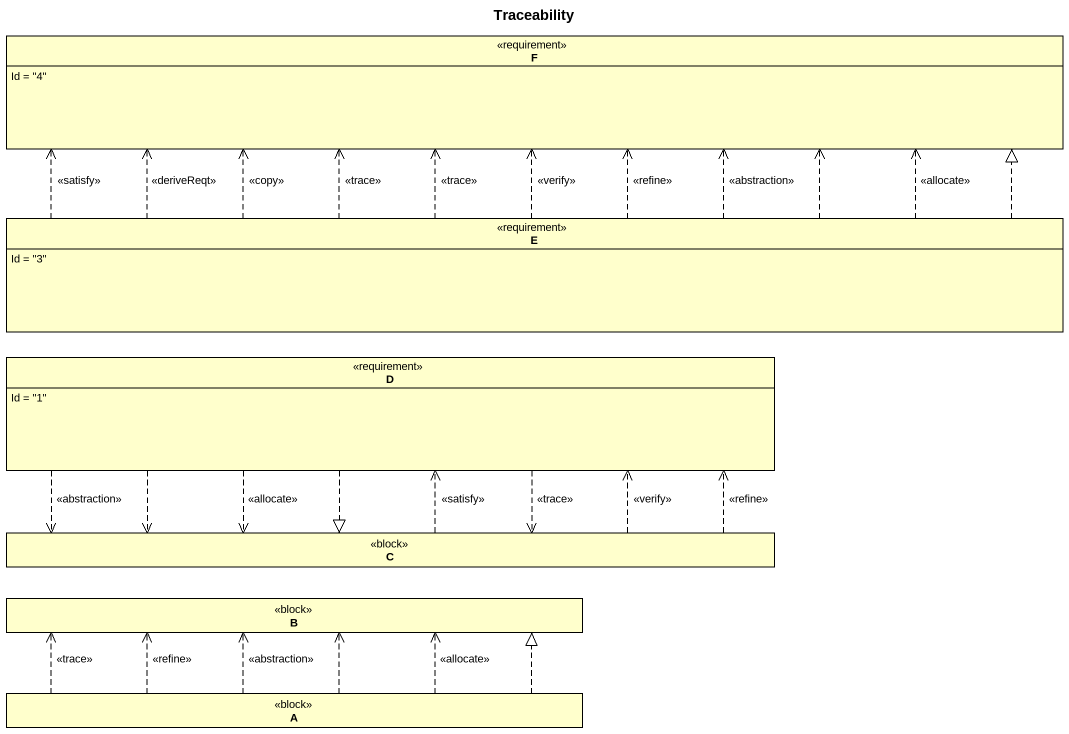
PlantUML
@startuml
title Traceability
hide circle
hide empty members
class F <<requirement>> {
  Id = "4"
}
class E <<requirement>> {
  Id = "3"
}
class D <<requirement>> {
  Id = "1"
}
class C <<block>>
class B <<block>>
class A <<block>>
E .up.> F : <<satisfy>>
E .up.> F : <<deriveReqt>>
E .up.> F : <<copy>>
E .up.> F : <<trace>>
E .up.> F : <<trace>>
E .up.> F : <<verify>>
E .up.> F : <<refine>>
E .up.> F : <<abstraction>>
E .up.> F
E .up.> F : <<allocate>>
E .up.|> F
D ..> C : <<abstraction>>
D ..> C
D ..> C : <<allocate>>
D ..|> C
D ..> C : <<trace>>
C .up.> D : <<satisfy>>
C .up.> D : <<verify>>
C .up.> D : <<refine>>
A .up.> B : <<trace>>
A .up.> B : <<refine>>
A .up.> B : <<abstraction>>
A .up.> B
A .up.> B : <<allocate>>
A .up.|> B
@enduml
